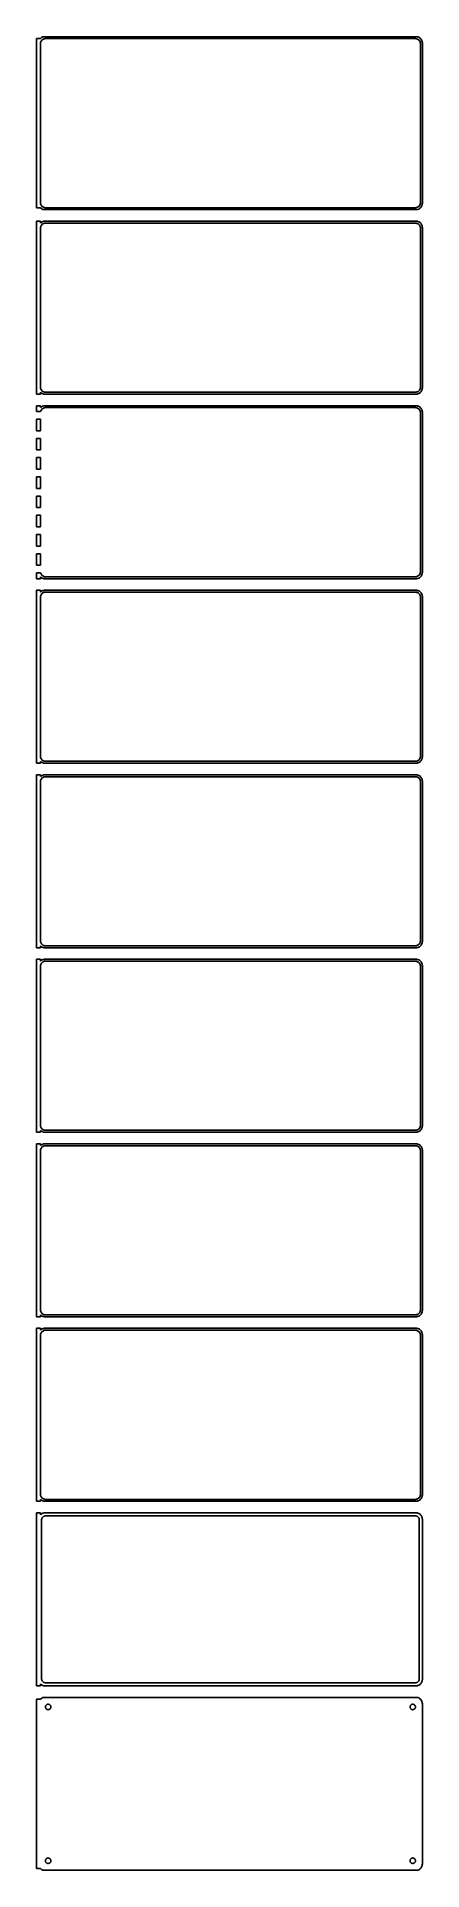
# Model space of a CAD drawing. Header units: metres. Extents: x -152 to 150, y 1373 to 2803.
import ezdxf

# ---------------------------------------------------------------- set-up
doc = ezdxf.new("R2010")
doc.units = ezdxf.units.M

msp = doc.modelspace()

# ---------------------------------------------------------------- linework, layer by layer
for p, q in [((-148.5, 2802.06), (-151.5, 2802.06)), ((-151.5, 2802.06), (-151.5, 2669.94)), ((-148.187, 2802.35), (-148.5, 2802.06)), ((-148.5, 2798), (-148.468, 2798.5)), ((-148.5, 2674), (-148.5, 2798)), ((-148.468, 2798.5), (-148.374, 2798.99)), ((-148.374, 2798.99), (-148.219, 2799.47)), ((-148.219, 2799.47), (-148.005, 2799.93)), ((-147.679, 2802.72), (-148.187, 2802.35)), ((-148.005, 2799.93), (-147.736, 2800.35)), ((-147.736, 2800.35), (-147.416, 2800.74)), ((-147.129, 2803.02), (-147.679, 2802.72)), ((-147.416, 2800.74), (-147.05, 2801.08)), ((-146.545, 2803.26), (-147.129, 2803.02)), ((-147.05, 2801.08), (-146.643, 2801.38)), ((-146.643, 2801.38), (-146.203, 2801.62)), ((-145.937, 2803.41), (-146.545, 2803.26)), ((-146.203, 2801.62), (-145.736, 2801.8)), ((-145.314, 2803.49), (-145.937, 2803.41)), ((-145.736, 2801.8), (-145.25, 2801.93)), ((145.314, 2803.49), (-145.314, 2803.49)), ((-145.25, 2801.93), (-144.751, 2801.99)), ((-144.751, 2801.99), (144.751, 2801.99)), ((144.751, 2801.99), (145.25, 2801.93)), ((145.25, 2801.93), (145.736, 2801.8)), ((145.937, 2803.41), (145.314, 2803.49)), ((145.736, 2801.8), (146.203, 2801.62)), ((146.545, 2803.26), (145.937, 2803.41)), ((146.203, 2801.62), (146.643, 2801.38)), ((147.129, 2803.02), (146.545, 2803.26)), ((146.643, 2801.38), (147.05, 2801.08)), ((147.05, 2801.08), (147.416, 2800.74)), ((147.679, 2802.72), (147.129, 2803.02)), ((147.416, 2800.74), (147.736, 2800.35)), ((148.187, 2802.35), (147.679, 2802.72)), ((147.736, 2800.35), (148.005, 2799.93)), ((148.005, 2799.93), (148.219, 2799.47)), ((148.645, 2801.92), (148.187, 2802.35)), ((148.219, 2799.47), (148.374, 2798.99)), ((148.374, 2798.99), (148.468, 2798.5)), ((148.468, 2798.5), (148.5, 2798)), ((148.5, 2798), (148.5, 2674)), ((149.045, 2801.44), (148.645, 2801.92)), ((149.382, 2800.91), (149.045, 2801.44)), ((149.649, 2800.34), (149.382, 2800.91)), ((149.843, 2799.74), (149.649, 2800.34)), ((149.961, 2799.13), (149.843, 2799.74)), ((150, 2798.5), (149.961, 2799.13)), ((150, 2673.5), (150, 2798.5)), ((-151.5, 2669.94), (-148.5, 2669.94)), ((-148.468, 2673.5), (-148.5, 2674)), ((-148.5, 2669.94), (-148.187, 2669.65)), ((-148.374, 2673.01), (-148.468, 2673.5)), ((-148.219, 2672.53), (-148.374, 2673.01)), ((-148.005, 2672.07), (-148.219, 2672.53)), ((-148.187, 2669.65), (-147.679, 2669.28)), ((-147.736, 2671.65), (-148.005, 2672.07)), ((-147.416, 2671.26), (-147.736, 2671.65)), ((-147.679, 2669.28), (-147.129, 2668.98)), ((-147.05, 2670.92), (-147.416, 2671.26)), ((-147.129, 2668.98), (-146.545, 2668.74)), ((-146.643, 2670.62), (-147.05, 2670.92)), ((-146.203, 2670.38), (-146.643, 2670.62)), ((-146.545, 2668.74), (-145.937, 2668.59)), ((-145.736, 2670.2), (-146.203, 2670.38)), ((-145.937, 2668.59), (-145.314, 2668.51)), ((-145.25, 2670.07), (-145.736, 2670.2)), ((-145.314, 2668.51), (145.314, 2668.51)), ((-144.751, 2670.01), (-145.25, 2670.07)), ((144.751, 2670.01), (-144.751, 2670.01)), ((145.25, 2670.07), (144.751, 2670.01)), ((145.736, 2670.2), (145.25, 2670.07)), ((145.314, 2668.51), (145.937, 2668.59)), ((146.203, 2670.38), (145.736, 2670.2)), ((145.937, 2668.59), (146.545, 2668.74)), ((146.643, 2670.62), (146.203, 2670.38)), ((146.545, 2668.74), (147.129, 2668.98)), ((147.05, 2670.92), (146.643, 2670.62)), ((147.416, 2671.26), (147.05, 2670.92)), ((147.129, 2668.98), (147.679, 2669.28)), ((147.736, 2671.65), (147.416, 2671.26)), ((147.679, 2669.28), (148.187, 2669.65)), ((148.005, 2672.07), (147.736, 2671.65)), ((148.219, 2672.53), (148.005, 2672.07)), ((148.187, 2669.65), (148.645, 2670.08)), ((148.374, 2673.01), (148.219, 2672.53)), ((148.468, 2673.5), (148.374, 2673.01)), ((148.5, 2674), (148.468, 2673.5)), ((148.645, 2670.08), (149.045, 2670.56)), ((149.045, 2670.56), (149.382, 2671.09)), ((149.382, 2671.09), (149.649, 2671.66)), ((149.649, 2671.66), (149.843, 2672.26)), ((149.843, 2672.26), (149.961, 2672.87)), ((149.961, 2672.87), (150, 2673.5)), ((-148.5, 2659.47), (-151.5, 2659.47)), ((-151.5, 2659.47), (-151.5, 2524.53)), ((-148.5, 2658.06), (-148.5, 2659.47)), ((-148.187, 2658.35), (-148.5, 2658.06)), ((-148.5, 2654), (-148.468, 2654.5)), ((-148.5, 2530), (-148.5, 2654)), ((-148.468, 2654.5), (-148.374, 2654.99)), ((-148.374, 2654.99), (-148.219, 2655.47)), ((-148.219, 2655.47), (-148.005, 2655.93)), ((-147.679, 2658.72), (-148.187, 2658.35)), ((-148.005, 2655.93), (-147.736, 2656.35)), ((-147.736, 2656.35), (-147.416, 2656.74)), ((-147.129, 2659.02), (-147.679, 2658.72)), ((-147.416, 2656.74), (-147.05, 2657.08)), ((-146.545, 2659.26), (-147.129, 2659.02)), ((-147.05, 2657.08), (-146.643, 2657.38)), ((-146.643, 2657.38), (-146.203, 2657.62)), ((-145.937, 2659.41), (-146.545, 2659.26)), ((-146.203, 2657.62), (-145.736, 2657.8)), ((-145.314, 2659.49), (-145.937, 2659.41)), ((-145.736, 2657.8), (-145.25, 2657.93)), ((145.314, 2659.49), (-145.314, 2659.49)), ((-145.25, 2657.93), (-144.751, 2657.99)), ((-144.751, 2657.99), (144.751, 2657.99)), ((144.751, 2657.99), (145.25, 2657.93)), ((145.25, 2657.93), (145.736, 2657.8)), ((145.937, 2659.41), (145.314, 2659.49)), ((145.736, 2657.8), (146.203, 2657.62)), ((146.545, 2659.26), (145.937, 2659.41)), ((146.203, 2657.62), (146.643, 2657.38)), ((147.129, 2659.02), (146.545, 2659.26)), ((146.643, 2657.38), (147.05, 2657.08)), ((147.05, 2657.08), (147.416, 2656.74)), ((147.679, 2658.72), (147.129, 2659.02)), ((147.416, 2656.74), (147.736, 2656.35)), ((148.187, 2658.35), (147.679, 2658.72)), ((147.736, 2656.35), (148.005, 2655.93)), ((148.005, 2655.93), (148.219, 2655.47)), ((148.645, 2657.92), (148.187, 2658.35)), ((148.219, 2655.47), (148.374, 2654.99)), ((148.374, 2654.99), (148.468, 2654.5)), ((148.468, 2654.5), (148.5, 2654)), ((148.5, 2654), (148.5, 2530)), ((149.045, 2657.44), (148.645, 2657.92)), ((149.382, 2656.91), (149.045, 2657.44)), ((149.649, 2656.34), (149.382, 2656.91)), ((149.843, 2655.74), (149.649, 2656.34)), ((149.961, 2655.13), (149.843, 2655.74)), ((150, 2654.5), (149.961, 2655.13)), ((150, 2529.5), (150, 2654.5)), ((-151.5, 2524.53), (-148.5, 2524.53)), ((-148.468, 2529.5), (-148.5, 2530)), ((-148.5, 2524.53), (-148.5, 2525.94)), ((-148.5, 2525.94), (-148.187, 2525.65)), ((-148.374, 2529.01), (-148.468, 2529.5)), ((-148.219, 2528.53), (-148.374, 2529.01)), ((-148.005, 2528.07), (-148.219, 2528.53)), ((-148.187, 2525.65), (-147.679, 2525.28)), ((-147.736, 2527.65), (-148.005, 2528.07)), ((-147.416, 2527.26), (-147.736, 2527.65)), ((-147.679, 2525.28), (-147.129, 2524.98)), ((-147.05, 2526.92), (-147.416, 2527.26)), ((-147.129, 2524.98), (-146.545, 2524.74)), ((-146.643, 2526.62), (-147.05, 2526.92)), ((-146.203, 2526.38), (-146.643, 2526.62)), ((-146.545, 2524.74), (-145.937, 2524.59)), ((-145.736, 2526.2), (-146.203, 2526.38)), ((-145.937, 2524.59), (-145.314, 2524.51)), ((-145.25, 2526.07), (-145.736, 2526.2)), ((-145.314, 2524.51), (145.314, 2524.51)), ((-144.751, 2526.01), (-145.25, 2526.07)), ((144.751, 2526.01), (-144.751, 2526.01)), ((145.25, 2526.07), (144.751, 2526.01)), ((145.736, 2526.2), (145.25, 2526.07)), ((145.314, 2524.51), (145.937, 2524.59)), ((146.203, 2526.38), (145.736, 2526.2)), ((145.937, 2524.59), (146.545, 2524.74)), ((146.643, 2526.62), (146.203, 2526.38)), ((146.545, 2524.74), (147.129, 2524.98)), ((147.05, 2526.92), (146.643, 2526.62)), ((147.416, 2527.26), (147.05, 2526.92)), ((147.129, 2524.98), (147.679, 2525.28)), ((147.736, 2527.65), (147.416, 2527.26)), ((147.679, 2525.28), (148.187, 2525.65)), ((148.005, 2528.07), (147.736, 2527.65)), ((148.219, 2528.53), (148.005, 2528.07)), ((148.187, 2525.65), (148.645, 2526.08)), ((148.374, 2529.01), (148.219, 2528.53)), ((148.468, 2529.5), (148.374, 2529.01)), ((148.5, 2530), (148.468, 2529.5)), ((148.645, 2526.08), (149.045, 2526.56)), ((149.045, 2526.56), (149.382, 2527.09)), ((149.382, 2527.09), (149.649, 2527.66)), ((149.649, 2527.66), (149.843, 2528.26)), ((149.843, 2528.26), (149.961, 2528.87)), ((149.961, 2528.87), (150, 2529.5)), ((-148.5, 2515.49), (-151.5, 2515.49)), ((-151.5, 2515.49), (-151.5, 2510.99)), ((-151.5, 2510.99), (-148.374, 2510.99)), ((-148.5, 2505.01), (-151.5, 2505.01)), ((-151.5, 2505.01), (-151.5, 2495.99)), ((-148.5, 2514.06), (-148.5, 2515.49)), ((-148.187, 2514.35), (-148.5, 2514.06)), ((-148.5, 2495.99), (-148.5, 2505.01)), ((-148.374, 2510.99), (-148.219, 2511.47)), ((-148.374, 2510.99), (-148.374, 2510.99)), ((-148.219, 2511.47), (-148.005, 2511.93)), ((-147.679, 2514.72), (-148.187, 2514.35)), ((-148.005, 2511.93), (-147.736, 2512.35)), ((-147.736, 2512.35), (-147.416, 2512.74)), ((-147.129, 2515.02), (-147.679, 2514.72)), ((-147.416, 2512.74), (-147.05, 2513.08)), ((-146.545, 2515.26), (-147.129, 2515.02)), ((-147.05, 2513.08), (-146.643, 2513.38)), ((-146.643, 2513.38), (-146.203, 2513.62)), ((-145.937, 2515.41), (-146.545, 2515.26)), ((-146.203, 2513.62), (-145.736, 2513.8)), ((-145.314, 2515.49), (-145.937, 2515.41)), ((-145.736, 2513.8), (-145.25, 2513.93)), ((145.314, 2515.49), (-145.314, 2515.49)), ((-145.25, 2513.93), (-144.751, 2513.99)), ((-144.751, 2513.99), (144.751, 2513.99)), ((144.751, 2513.99), (145.25, 2513.93)), ((145.25, 2513.93), (145.736, 2513.8)), ((145.937, 2515.41), (145.314, 2515.49)), ((145.736, 2513.8), (146.203, 2513.62)), ((146.545, 2515.26), (145.937, 2515.41)), ((146.203, 2513.62), (146.643, 2513.38)), ((147.129, 2515.02), (146.545, 2515.26)), ((146.643, 2513.38), (147.05, 2513.08)), ((147.05, 2513.08), (147.416, 2512.74)), ((147.679, 2514.72), (147.129, 2515.02)), ((147.416, 2512.74), (147.736, 2512.35)), ((148.187, 2514.35), (147.679, 2514.72)), ((147.736, 2512.35), (148.005, 2511.93)), ((148.005, 2511.93), (148.219, 2511.47)), ((148.645, 2513.92), (148.187, 2514.35)), ((148.219, 2511.47), (148.374, 2510.99)), ((148.374, 2510.99), (148.468, 2510.5)), ((148.468, 2510.5), (148.5, 2510)), ((148.5, 2510), (148.5, 2386)), ((149.045, 2513.44), (148.645, 2513.92)), ((149.382, 2512.91), (149.045, 2513.44)), ((149.649, 2512.34), (149.382, 2512.91)), ((149.843, 2511.74), (149.649, 2512.34)), ((149.961, 2511.13), (149.843, 2511.74)), ((150, 2510.5), (149.961, 2511.13)), ((150, 2385.5), (150, 2510.5)), ((-151.5, 2495.99), (-148.5, 2495.99)), ((-148.5, 2490.01), (-151.5, 2490.01)), ((-151.5, 2490.01), (-151.5, 2480.99)), ((-148.5, 2480.99), (-148.5, 2490.01)), ((-151.5, 2480.99), (-148.5, 2480.99)), ((-148.5, 2475.01), (-151.5, 2475.01)), ((-151.5, 2475.01), (-151.5, 2465.99)), ((-151.5, 2465.99), (-148.5, 2465.99)), ((-148.5, 2465.99), (-148.5, 2475.01)), ((-148.5, 2460.01), (-151.5, 2460.01)), ((-151.5, 2460.01), (-151.5, 2450.99)), ((-151.5, 2450.99), (-148.5, 2450.99)), ((-148.5, 2450.99), (-148.5, 2460.01)), ((-148.5, 2445.01), (-151.5, 2445.01)), ((-151.5, 2445.01), (-151.5, 2435.99)), ((-151.5, 2435.99), (-148.5, 2435.99)), ((-148.5, 2435.99), (-148.5, 2445.01)), ((-148.5, 2430.01), (-151.5, 2430.01)), ((-151.5, 2430.01), (-151.5, 2420.99)), ((-151.5, 2420.99), (-148.5, 2420.99)), ((-148.5, 2420.99), (-148.5, 2430.01)), ((-148.5, 2415.01), (-151.5, 2415.01)), ((-151.5, 2415.01), (-151.5, 2405.99)), ((-151.5, 2405.99), (-148.5, 2405.99)), ((-148.5, 2405.99), (-148.5, 2415.01)), ((-148.5, 2400.01), (-151.5, 2400.01)), ((-151.5, 2400.01), (-151.5, 2390.99)), ((-151.5, 2390.99), (-148.5, 2390.99)), ((-148.5, 2390.99), (-148.5, 2400.01)), ((-148.374, 2385.01), (-151.5, 2385.01)), ((-151.5, 2385.01), (-151.5, 2380.51)), ((-151.5, 2380.51), (-148.5, 2380.51)), ((-148.5, 2381.94), (-148.187, 2381.65)), ((-148.5, 2380.51), (-148.5, 2381.94)), ((-148.219, 2384.53), (-148.374, 2385.01)), ((-148.374, 2385.01), (-148.374, 2385.01)), ((-148.005, 2384.07), (-148.219, 2384.53)), ((-148.187, 2381.65), (-147.679, 2381.28)), ((-147.736, 2383.65), (-148.005, 2384.07)), ((-147.416, 2383.26), (-147.736, 2383.65)), ((-147.679, 2381.28), (-147.129, 2380.98)), ((-147.05, 2382.92), (-147.416, 2383.26)), ((-147.129, 2380.98), (-146.545, 2380.74)), ((-146.643, 2382.62), (-147.05, 2382.92)), ((-146.203, 2382.38), (-146.643, 2382.62)), ((-146.545, 2380.74), (-145.937, 2380.59)), ((-145.736, 2382.2), (-146.203, 2382.38)), ((-145.937, 2380.59), (-145.314, 2380.51)), ((-145.25, 2382.07), (-145.736, 2382.2)), ((-145.314, 2380.51), (145.314, 2380.51)), ((-144.751, 2382.01), (-145.25, 2382.07)), ((144.751, 2382.01), (-144.751, 2382.01)), ((145.25, 2382.07), (144.751, 2382.01)), ((145.736, 2382.2), (145.25, 2382.07)), ((145.314, 2380.51), (145.937, 2380.59)), ((146.203, 2382.38), (145.736, 2382.2)), ((145.937, 2380.59), (146.545, 2380.74)), ((146.643, 2382.62), (146.203, 2382.38)), ((146.545, 2380.74), (147.129, 2380.98)), ((147.05, 2382.92), (146.643, 2382.62)), ((147.416, 2383.26), (147.05, 2382.92)), ((147.129, 2380.98), (147.679, 2381.28)), ((147.736, 2383.65), (147.416, 2383.26)), ((147.679, 2381.28), (148.187, 2381.65)), ((148.005, 2384.07), (147.736, 2383.65)), ((148.219, 2384.53), (148.005, 2384.07)), ((148.187, 2381.65), (148.645, 2382.08)), ((148.374, 2385.01), (148.219, 2384.53)), ((148.468, 2385.5), (148.374, 2385.01)), ((148.5, 2386), (148.468, 2385.5)), ((148.645, 2382.08), (149.045, 2382.56)), ((149.045, 2382.56), (149.382, 2383.09)), ((149.382, 2383.09), (149.649, 2383.66)), ((149.649, 2383.66), (149.843, 2384.26)), ((149.843, 2384.26), (149.961, 2384.87)), ((149.961, 2384.87), (150, 2385.5)), ((-148.5, 2371.49), (-151.5, 2371.49)), ((-151.5, 2371.49), (-151.5, 2236.51)), ((-148.5, 2370.06), (-148.5, 2371.49)), ((-148.187, 2370.35), (-148.5, 2370.06)), ((-148.5, 2366), (-148.468, 2366.5)), ((-148.5, 2242), (-148.5, 2366)), ((-148.468, 2366.5), (-148.374, 2366.99)), ((-148.374, 2366.99), (-148.219, 2367.47)), ((-148.219, 2367.47), (-148.005, 2367.93)), ((-147.679, 2370.72), (-148.187, 2370.35)), ((-148.005, 2367.93), (-147.736, 2368.35)), ((-147.736, 2368.35), (-147.416, 2368.74)), ((-147.129, 2371.02), (-147.679, 2370.72)), ((-147.416, 2368.74), (-147.05, 2369.08)), ((-146.545, 2371.26), (-147.129, 2371.02)), ((-147.05, 2369.08), (-146.643, 2369.38)), ((-146.643, 2369.38), (-146.203, 2369.62)), ((-145.937, 2371.41), (-146.545, 2371.26)), ((-146.203, 2369.62), (-145.736, 2369.8)), ((-145.314, 2371.49), (-145.937, 2371.41)), ((-145.736, 2369.8), (-145.25, 2369.93)), ((145.314, 2371.49), (-145.314, 2371.49)), ((-145.25, 2369.93), (-144.751, 2369.99)), ((-144.751, 2369.99), (144.751, 2369.99)), ((144.751, 2369.99), (145.25, 2369.93)), ((145.25, 2369.93), (145.736, 2369.8)), ((145.937, 2371.41), (145.314, 2371.49)), ((145.736, 2369.8), (146.203, 2369.62)), ((146.545, 2371.26), (145.937, 2371.41)), ((146.203, 2369.62), (146.643, 2369.38)), ((147.129, 2371.02), (146.545, 2371.26)), ((146.643, 2369.38), (147.05, 2369.08)), ((147.05, 2369.08), (147.416, 2368.74)), ((147.679, 2370.72), (147.129, 2371.02)), ((147.416, 2368.74), (147.736, 2368.35)), ((148.187, 2370.35), (147.679, 2370.72)), ((147.736, 2368.35), (148.005, 2367.93)), ((148.005, 2367.93), (148.219, 2367.47)), ((148.645, 2369.92), (148.187, 2370.35)), ((148.219, 2367.47), (148.374, 2366.99)), ((148.374, 2366.99), (148.468, 2366.5)), ((148.468, 2366.5), (148.5, 2366)), ((148.5, 2366), (148.5, 2242)), ((149.045, 2369.44), (148.645, 2369.92)), ((149.382, 2368.91), (149.045, 2369.44)), ((149.649, 2368.34), (149.382, 2368.91)), ((149.843, 2367.74), (149.649, 2368.34)), ((149.961, 2367.13), (149.843, 2367.74)), ((150, 2366.5), (149.961, 2367.13)), ((150, 2241.5), (150, 2366.5)), ((-151.5, 2236.51), (-148.5, 2236.51)), ((-148.468, 2241.5), (-148.5, 2242)), ((-148.5, 2237.94), (-148.187, 2237.65)), ((-148.5, 2236.51), (-148.5, 2237.94)), ((-148.374, 2241.01), (-148.468, 2241.5)), ((-148.219, 2240.53), (-148.374, 2241.01)), ((-148.005, 2240.07), (-148.219, 2240.53)), ((-148.187, 2237.65), (-147.679, 2237.28)), ((-147.736, 2239.65), (-148.005, 2240.07)), ((-147.416, 2239.26), (-147.736, 2239.65)), ((-147.679, 2237.28), (-147.129, 2236.98)), ((-147.05, 2238.92), (-147.416, 2239.26)), ((-147.129, 2236.98), (-146.545, 2236.74)), ((-146.643, 2238.62), (-147.05, 2238.92)), ((-146.203, 2238.38), (-146.643, 2238.62)), ((-146.545, 2236.74), (-145.937, 2236.59)), ((-145.736, 2238.2), (-146.203, 2238.38)), ((-145.937, 2236.59), (-145.314, 2236.51)), ((-145.25, 2238.07), (-145.736, 2238.2)), ((-145.314, 2236.51), (145.314, 2236.51)), ((-144.751, 2238.01), (-145.25, 2238.07)), ((144.751, 2238.01), (-144.751, 2238.01)), ((145.25, 2238.07), (144.751, 2238.01)), ((145.736, 2238.2), (145.25, 2238.07)), ((145.314, 2236.51), (145.937, 2236.59)), ((146.203, 2238.38), (145.736, 2238.2)), ((145.937, 2236.59), (146.545, 2236.74)), ((146.643, 2238.62), (146.203, 2238.38)), ((146.545, 2236.74), (147.129, 2236.98)), ((147.05, 2238.92), (146.643, 2238.62)), ((147.416, 2239.26), (147.05, 2238.92)), ((147.129, 2236.98), (147.679, 2237.28)), ((147.736, 2239.65), (147.416, 2239.26)), ((147.679, 2237.28), (148.187, 2237.65)), ((148.005, 2240.07), (147.736, 2239.65)), ((148.219, 2240.53), (148.005, 2240.07)), ((148.187, 2237.65), (148.645, 2238.08)), ((148.374, 2241.01), (148.219, 2240.53)), ((148.468, 2241.5), (148.374, 2241.01)), ((148.5, 2242), (148.468, 2241.5)), ((148.645, 2238.08), (149.045, 2238.56)), ((149.045, 2238.56), (149.382, 2239.09)), ((149.382, 2239.09), (149.649, 2239.66)), ((149.649, 2239.66), (149.843, 2240.26)), ((149.843, 2240.26), (149.961, 2240.87)), ((149.961, 2240.87), (150, 2241.5)), ((-148.5, 2227.49), (-151.5, 2227.49)), ((-151.5, 2227.49), (-151.5, 2092.51)), ((-148.5, 2226.06), (-148.5, 2227.49)), ((-148.187, 2226.35), (-148.5, 2226.06)), ((-148.5, 2222), (-148.468, 2222.5)), ((-148.5, 2098), (-148.5, 2222)), ((-148.468, 2222.5), (-148.374, 2222.99)), ((-148.374, 2222.99), (-148.219, 2223.47)), ((-148.219, 2223.47), (-148.005, 2223.93)), ((-147.679, 2226.72), (-148.187, 2226.35)), ((-148.005, 2223.93), (-147.736, 2224.35)), ((-147.736, 2224.35), (-147.416, 2224.74)), ((-147.129, 2227.02), (-147.679, 2226.72)), ((-147.416, 2224.74), (-147.05, 2225.08)), ((-146.545, 2227.26), (-147.129, 2227.02)), ((-147.05, 2225.08), (-146.643, 2225.38)), ((-146.643, 2225.38), (-146.203, 2225.62)), ((-145.937, 2227.41), (-146.545, 2227.26)), ((-146.203, 2225.62), (-145.736, 2225.8)), ((-145.314, 2227.49), (-145.937, 2227.41)), ((-145.736, 2225.8), (-145.25, 2225.93)), ((145.314, 2227.49), (-145.314, 2227.49)), ((-145.25, 2225.93), (-144.751, 2225.99)), ((-144.751, 2225.99), (144.751, 2225.99)), ((144.751, 2225.99), (145.25, 2225.93)), ((145.25, 2225.93), (145.736, 2225.8)), ((145.937, 2227.41), (145.314, 2227.49)), ((145.736, 2225.8), (146.203, 2225.62)), ((146.545, 2227.26), (145.937, 2227.41)), ((146.203, 2225.62), (146.643, 2225.38)), ((147.129, 2227.02), (146.545, 2227.26)), ((146.643, 2225.38), (147.05, 2225.08)), ((147.05, 2225.08), (147.416, 2224.74)), ((147.679, 2226.72), (147.129, 2227.02)), ((147.416, 2224.74), (147.736, 2224.35)), ((148.187, 2226.35), (147.679, 2226.72)), ((147.736, 2224.35), (148.005, 2223.93)), ((148.005, 2223.93), (148.219, 2223.47)), ((148.645, 2225.92), (148.187, 2226.35)), ((148.219, 2223.47), (148.374, 2222.99)), ((148.374, 2222.99), (148.468, 2222.5)), ((148.468, 2222.5), (148.5, 2222)), ((148.5, 2222), (148.5, 2098)), ((149.045, 2225.44), (148.645, 2225.92)), ((149.382, 2224.91), (149.045, 2225.44)), ((149.649, 2224.34), (149.382, 2224.91)), ((149.843, 2223.74), (149.649, 2224.34)), ((149.961, 2223.13), (149.843, 2223.74)), ((150, 2222.5), (149.961, 2223.13)), ((150, 2097.5), (150, 2222.5)), ((-151.5, 2092.51), (-148.5, 2092.51)), ((-148.468, 2097.5), (-148.5, 2098)), ((-148.5, 2093.94), (-148.187, 2093.65)), ((-148.5, 2092.51), (-148.5, 2093.94)), ((-148.374, 2097.01), (-148.468, 2097.5)), ((-148.219, 2096.53), (-148.374, 2097.01)), ((-148.005, 2096.07), (-148.219, 2096.53)), ((-148.187, 2093.65), (-147.679, 2093.28)), ((-147.736, 2095.65), (-148.005, 2096.07)), ((-147.416, 2095.26), (-147.736, 2095.65)), ((-147.679, 2093.28), (-147.129, 2092.98)), ((-147.05, 2094.92), (-147.416, 2095.26)), ((-147.129, 2092.98), (-146.545, 2092.74)), ((-146.643, 2094.62), (-147.05, 2094.92)), ((-146.203, 2094.38), (-146.643, 2094.62)), ((-146.545, 2092.74), (-145.937, 2092.59)), ((-145.736, 2094.2), (-146.203, 2094.38)), ((-145.937, 2092.59), (-145.314, 2092.51)), ((-145.25, 2094.07), (-145.736, 2094.2)), ((-145.314, 2092.51), (145.314, 2092.51)), ((-144.751, 2094.01), (-145.25, 2094.07)), ((144.751, 2094.01), (-144.751, 2094.01)), ((145.25, 2094.07), (144.751, 2094.01)), ((145.736, 2094.2), (145.25, 2094.07)), ((145.314, 2092.51), (145.937, 2092.59)), ((146.203, 2094.38), (145.736, 2094.2)), ((145.937, 2092.59), (146.545, 2092.74)), ((146.643, 2094.62), (146.203, 2094.38)), ((146.545, 2092.74), (147.129, 2092.98)), ((147.05, 2094.92), (146.643, 2094.62)), ((147.416, 2095.26), (147.05, 2094.92)), ((147.129, 2092.98), (147.679, 2093.28)), ((147.736, 2095.65), (147.416, 2095.26)), ((147.679, 2093.28), (148.187, 2093.65)), ((148.005, 2096.07), (147.736, 2095.65)), ((148.219, 2096.53), (148.005, 2096.07)), ((148.187, 2093.65), (148.645, 2094.08)), ((148.374, 2097.01), (148.219, 2096.53)), ((148.468, 2097.5), (148.374, 2097.01)), ((148.5, 2098), (148.468, 2097.5)), ((148.645, 2094.08), (149.045, 2094.56)), ((149.045, 2094.56), (149.382, 2095.09)), ((149.382, 2095.09), (149.649, 2095.66)), ((149.649, 2095.66), (149.843, 2096.26)), ((149.843, 2096.26), (149.961, 2096.87)), ((149.961, 2096.87), (150, 2097.5)), ((-148.5, 2083.49), (-151.5, 2083.49)), ((-151.5, 2083.49), (-151.5, 1948.51)), ((-148.5, 2082.06), (-148.5, 2083.49)), ((-148.187, 2082.35), (-148.5, 2082.06)), ((-148.5, 2078), (-148.468, 2078.5)), ((-148.5, 1954), (-148.5, 2078)), ((-148.468, 2078.5), (-148.374, 2078.99)), ((-148.374, 2078.99), (-148.219, 2079.47)), ((-148.219, 2079.47), (-148.005, 2079.93)), ((-147.679, 2082.72), (-148.187, 2082.35)), ((-148.005, 2079.93), (-147.736, 2080.35)), ((-147.736, 2080.35), (-147.416, 2080.74)), ((-147.129, 2083.02), (-147.679, 2082.72)), ((-147.416, 2080.74), (-147.05, 2081.08)), ((-146.545, 2083.26), (-147.129, 2083.02)), ((-147.05, 2081.08), (-146.643, 2081.38)), ((-146.643, 2081.38), (-146.203, 2081.62)), ((-145.937, 2083.41), (-146.545, 2083.26)), ((-146.203, 2081.62), (-145.736, 2081.8)), ((-145.314, 2083.49), (-145.937, 2083.41)), ((-145.736, 2081.8), (-145.25, 2081.93)), ((145.314, 2083.49), (-145.314, 2083.49)), ((-145.25, 2081.93), (-144.751, 2081.99)), ((-144.751, 2081.99), (144.751, 2081.99)), ((144.751, 2081.99), (145.25, 2081.93)), ((145.25, 2081.93), (145.736, 2081.8)), ((145.937, 2083.41), (145.314, 2083.49)), ((145.736, 2081.8), (146.203, 2081.62)), ((146.545, 2083.26), (145.937, 2083.41)), ((146.203, 2081.62), (146.643, 2081.38)), ((147.129, 2083.02), (146.545, 2083.26)), ((146.643, 2081.38), (147.05, 2081.08)), ((147.05, 2081.08), (147.416, 2080.74)), ((147.679, 2082.72), (147.129, 2083.02)), ((147.416, 2080.74), (147.736, 2080.35)), ((148.187, 2082.35), (147.679, 2082.72)), ((147.736, 2080.35), (148.005, 2079.93)), ((148.005, 2079.93), (148.219, 2079.47)), ((148.645, 2081.92), (148.187, 2082.35)), ((148.219, 2079.47), (148.374, 2078.99)), ((148.374, 2078.99), (148.468, 2078.5)), ((148.468, 2078.5), (148.5, 2078)), ((148.5, 2078), (148.5, 1954)), ((149.045, 2081.44), (148.645, 2081.92)), ((149.382, 2080.91), (149.045, 2081.44)), ((149.649, 2080.34), (149.382, 2080.91)), ((149.843, 2079.74), (149.649, 2080.34)), ((149.961, 2079.13), (149.843, 2079.74)), ((150, 2078.5), (149.961, 2079.13)), ((150, 1953.5), (150, 2078.5)), ((-151.5, 1948.51), (-148.5, 1948.51)), ((-148.468, 1953.5), (-148.5, 1954)), ((-148.5, 1949.94), (-148.187, 1949.65)), ((-148.5, 1948.51), (-148.5, 1949.94)), ((-148.374, 1953.01), (-148.468, 1953.5)), ((-148.219, 1952.53), (-148.374, 1953.01)), ((-148.005, 1952.07), (-148.219, 1952.53)), ((-148.187, 1949.65), (-147.679, 1949.28)), ((-147.736, 1951.65), (-148.005, 1952.07)), ((-147.416, 1951.26), (-147.736, 1951.65)), ((-147.679, 1949.28), (-147.129, 1948.98)), ((-147.05, 1950.92), (-147.416, 1951.26)), ((-147.129, 1948.98), (-146.545, 1948.74)), ((-146.643, 1950.62), (-147.05, 1950.92)), ((-146.203, 1950.38), (-146.643, 1950.62)), ((-146.545, 1948.74), (-145.937, 1948.59)), ((-145.736, 1950.2), (-146.203, 1950.38)), ((-145.937, 1948.59), (-145.314, 1948.51)), ((-145.25, 1950.07), (-145.736, 1950.2)), ((-145.314, 1948.51), (145.314, 1948.51)), ((-144.751, 1950.01), (-145.25, 1950.07)), ((144.751, 1950.01), (-144.751, 1950.01)), ((145.25, 1950.07), (144.751, 1950.01)), ((145.736, 1950.2), (145.25, 1950.07)), ((145.314, 1948.51), (145.937, 1948.59)), ((146.203, 1950.38), (145.736, 1950.2)), ((145.937, 1948.59), (146.545, 1948.74)), ((146.643, 1950.62), (146.203, 1950.38)), ((146.545, 1948.74), (147.129, 1948.98)), ((147.05, 1950.92), (146.643, 1950.62)), ((147.416, 1951.26), (147.05, 1950.92)), ((147.129, 1948.98), (147.679, 1949.28)), ((147.736, 1951.65), (147.416, 1951.26)), ((147.679, 1949.28), (148.187, 1949.65)), ((148.005, 1952.07), (147.736, 1951.65)), ((148.219, 1952.53), (148.005, 1952.07)), ((148.187, 1949.65), (148.645, 1950.08)), ((148.374, 1953.01), (148.219, 1952.53)), ((148.468, 1953.5), (148.374, 1953.01)), ((148.5, 1954), (148.468, 1953.5)), ((148.645, 1950.08), (149.045, 1950.56)), ((149.045, 1950.56), (149.382, 1951.09)), ((149.382, 1951.09), (149.649, 1951.66)), ((149.649, 1951.66), (149.843, 1952.26)), ((149.843, 1952.26), (149.961, 1952.87)), ((149.961, 1952.87), (150, 1953.5)), ((-148.5, 1939.49), (-151.5, 1939.49)), ((-151.5, 1939.49), (-151.5, 1804.51)), ((-148.5, 1938.06), (-148.5, 1939.49)), ((-148.187, 1938.35), (-148.5, 1938.06)), ((-148.5, 1934), (-148.468, 1934.5)), ((-148.5, 1810), (-148.5, 1934)), ((-148.468, 1934.5), (-148.374, 1934.99)), ((-148.374, 1934.99), (-148.219, 1935.47)), ((-148.219, 1935.47), (-148.005, 1935.93)), ((-147.679, 1938.72), (-148.187, 1938.35)), ((-148.005, 1935.93), (-147.736, 1936.35)), ((-147.736, 1936.35), (-147.416, 1936.74)), ((-147.129, 1939.02), (-147.679, 1938.72)), ((-147.416, 1936.74), (-147.05, 1937.08)), ((-146.545, 1939.26), (-147.129, 1939.02)), ((-147.05, 1937.08), (-146.643, 1937.38)), ((-146.643, 1937.38), (-146.203, 1937.62)), ((-145.937, 1939.41), (-146.545, 1939.26)), ((-146.203, 1937.62), (-145.736, 1937.8)), ((-145.314, 1939.49), (-145.937, 1939.41)), ((-145.736, 1937.8), (-145.25, 1937.93)), ((145.314, 1939.49), (-145.314, 1939.49)), ((-145.25, 1937.93), (-144.751, 1937.99)), ((-144.751, 1937.99), (144.751, 1937.99)), ((144.751, 1937.99), (145.25, 1937.93)), ((145.25, 1937.93), (145.736, 1937.8)), ((145.937, 1939.41), (145.314, 1939.49)), ((145.736, 1937.8), (146.203, 1937.62)), ((146.545, 1939.26), (145.937, 1939.41)), ((146.203, 1937.62), (146.643, 1937.38)), ((147.129, 1939.02), (146.545, 1939.26)), ((146.643, 1937.38), (147.05, 1937.08)), ((147.05, 1937.08), (147.416, 1936.74)), ((147.679, 1938.72), (147.129, 1939.02)), ((147.416, 1936.74), (147.736, 1936.35)), ((148.187, 1938.35), (147.679, 1938.72)), ((147.736, 1936.35), (148.005, 1935.93)), ((148.005, 1935.93), (148.219, 1935.47)), ((148.645, 1937.92), (148.187, 1938.35)), ((148.219, 1935.47), (148.374, 1934.99)), ((148.374, 1934.99), (148.468, 1934.5)), ((148.468, 1934.5), (148.5, 1934)), ((148.5, 1934), (148.5, 1810)), ((149.045, 1937.44), (148.645, 1937.92)), ((149.382, 1936.91), (149.045, 1937.44)), ((149.649, 1936.34), (149.382, 1936.91)), ((149.843, 1935.74), (149.649, 1936.34)), ((149.961, 1935.13), (149.843, 1935.74)), ((150, 1934.5), (149.961, 1935.13)), ((150, 1809.5), (150, 1934.5)), ((-151.5, 1804.51), (-148.5, 1804.51)), ((-148.468, 1809.5), (-148.5, 1810)), ((-148.5, 1805.94), (-148.187, 1805.65)), ((-148.5, 1804.51), (-148.5, 1805.94)), ((-148.374, 1809.01), (-148.468, 1809.5)), ((-148.219, 1808.53), (-148.374, 1809.01)), ((-148.005, 1808.07), (-148.219, 1808.53)), ((-148.187, 1805.65), (-147.679, 1805.28)), ((-147.736, 1807.65), (-148.005, 1808.07)), ((-147.416, 1807.26), (-147.736, 1807.65)), ((-147.679, 1805.28), (-147.129, 1804.98)), ((-147.05, 1806.92), (-147.416, 1807.26)), ((-147.129, 1804.98), (-146.545, 1804.74)), ((-146.643, 1806.62), (-147.05, 1806.92)), ((-146.203, 1806.38), (-146.643, 1806.62)), ((-146.545, 1804.74), (-145.937, 1804.59)), ((-145.736, 1806.2), (-146.203, 1806.38)), ((-145.937, 1804.59), (-145.314, 1804.51)), ((-145.25, 1806.07), (-145.736, 1806.2)), ((-145.314, 1804.51), (145.314, 1804.51)), ((-144.751, 1806.01), (-145.25, 1806.07)), ((144.751, 1806.01), (-144.751, 1806.01)), ((145.25, 1806.07), (144.751, 1806.01)), ((145.736, 1806.2), (145.25, 1806.07)), ((145.314, 1804.51), (145.937, 1804.59)), ((146.203, 1806.38), (145.736, 1806.2)), ((145.937, 1804.59), (146.545, 1804.74)), ((146.643, 1806.62), (146.203, 1806.38)), ((146.545, 1804.74), (147.129, 1804.98)), ((147.05, 1806.92), (146.643, 1806.62)), ((147.416, 1807.26), (147.05, 1806.92)), ((147.129, 1804.98), (147.679, 1805.28)), ((147.736, 1807.65), (147.416, 1807.26)), ((147.679, 1805.28), (148.187, 1805.65)), ((148.005, 1808.07), (147.736, 1807.65)), ((148.219, 1808.53), (148.005, 1808.07)), ((148.187, 1805.65), (148.645, 1806.08)), ((148.374, 1809.01), (148.219, 1808.53)), ((148.468, 1809.5), (148.374, 1809.01)), ((148.5, 1810), (148.468, 1809.5)), ((148.645, 1806.08), (149.045, 1806.56)), ((149.045, 1806.56), (149.382, 1807.09)), ((149.382, 1807.09), (149.649, 1807.66)), ((149.649, 1807.66), (149.843, 1808.26)), ((149.843, 1808.26), (149.961, 1808.87)), ((149.961, 1808.87), (150, 1809.5)), ((-148.5, 1795.49), (-151.5, 1795.49)), ((-151.5, 1795.49), (-151.5, 1660.51)), ((-148.5, 1794.06), (-148.5, 1795.49)), ((-148.187, 1794.35), (-148.5, 1794.06)), ((-148.5, 1790), (-148.468, 1790.5)), ((-148.5, 1666), (-148.5, 1790)), ((-148.468, 1790.5), (-148.374, 1790.99)), ((-148.374, 1790.99), (-148.219, 1791.47)), ((-148.219, 1791.47), (-148.005, 1791.93)), ((-147.679, 1794.72), (-148.187, 1794.35)), ((-148.005, 1791.93), (-147.736, 1792.35)), ((-147.736, 1792.35), (-147.416, 1792.74)), ((-147.129, 1795.02), (-147.679, 1794.72)), ((-147.416, 1792.74), (-147.05, 1793.08)), ((-146.545, 1795.26), (-147.129, 1795.02)), ((-147.05, 1793.08), (-146.643, 1793.38)), ((-146.643, 1793.38), (-146.203, 1793.62)), ((-145.937, 1795.41), (-146.545, 1795.26)), ((-146.203, 1793.62), (-145.736, 1793.8)), ((-145.314, 1795.49), (-145.937, 1795.41)), ((-145.736, 1793.8), (-145.25, 1793.93)), ((145.314, 1795.49), (-145.314, 1795.49)), ((-145.25, 1793.93), (-144.751, 1793.99)), ((-144.751, 1793.99), (144.751, 1793.99)), ((144.751, 1793.99), (145.25, 1793.93)), ((145.25, 1793.93), (145.736, 1793.8)), ((145.937, 1795.41), (145.314, 1795.49)), ((145.736, 1793.8), (146.203, 1793.62)), ((146.545, 1795.26), (145.937, 1795.41)), ((146.203, 1793.62), (146.643, 1793.38)), ((147.129, 1795.02), (146.545, 1795.26)), ((146.643, 1793.38), (147.05, 1793.08)), ((147.05, 1793.08), (147.416, 1792.74)), ((147.679, 1794.72), (147.129, 1795.02)), ((147.416, 1792.74), (147.736, 1792.35)), ((148.187, 1794.35), (147.679, 1794.72)), ((147.736, 1792.35), (148.005, 1791.93)), ((148.005, 1791.93), (148.219, 1791.47)), ((148.645, 1793.92), (148.187, 1794.35)), ((148.219, 1791.47), (148.374, 1790.99)), ((148.374, 1790.99), (148.468, 1790.5)), ((148.468, 1790.5), (148.5, 1790)), ((148.5, 1790), (148.5, 1666)), ((149.045, 1793.44), (148.645, 1793.92)), ((149.382, 1792.91), (149.045, 1793.44)), ((149.649, 1792.34), (149.382, 1792.91)), ((149.843, 1791.74), (149.649, 1792.34)), ((149.961, 1791.13), (149.843, 1791.74)), ((150, 1790.5), (149.961, 1791.13)), ((150, 1665.5), (150, 1790.5)), ((-151.5, 1660.51), (-148.5, 1660.51)), ((-148.468, 1665.5), (-148.5, 1666)), ((-148.5, 1661.94), (-148.187, 1661.65)), ((-148.5, 1660.51), (-148.5, 1661.94)), ((-148.374, 1665.01), (-148.468, 1665.5)), ((-148.219, 1664.53), (-148.374, 1665.01)), ((-148.005, 1664.07), (-148.219, 1664.53)), ((-148.187, 1661.65), (-147.679, 1661.28)), ((-147.736, 1663.65), (-148.005, 1664.07)), ((-147.416, 1663.26), (-147.736, 1663.65)), ((-147.679, 1661.28), (-147.129, 1660.98)), ((-147.05, 1662.92), (-147.416, 1663.26)), ((-147.129, 1660.98), (-146.545, 1660.74)), ((-146.643, 1662.62), (-147.05, 1662.92)), ((-146.203, 1662.38), (-146.643, 1662.62)), ((-146.545, 1660.74), (-145.937, 1660.59)), ((-145.736, 1662.2), (-146.203, 1662.38)), ((-145.937, 1660.59), (-145.314, 1660.51)), ((-145.25, 1662.07), (-145.736, 1662.2)), ((-145.314, 1660.51), (145.314, 1660.51)), ((-144.751, 1662.01), (-145.25, 1662.07)), ((144.751, 1662.01), (-144.751, 1662.01)), ((145.25, 1662.07), (144.751, 1662.01)), ((145.736, 1662.2), (145.25, 1662.07)), ((145.314, 1660.51), (145.937, 1660.59)), ((146.203, 1662.38), (145.736, 1662.2)), ((145.937, 1660.59), (146.545, 1660.74)), ((146.643, 1662.62), (146.203, 1662.38)), ((146.545, 1660.74), (147.129, 1660.98)), ((147.05, 1662.92), (146.643, 1662.62)), ((147.416, 1663.26), (147.05, 1662.92)), ((147.129, 1660.98), (147.679, 1661.28)), ((147.736, 1663.65), (147.416, 1663.26)), ((147.679, 1661.28), (148.187, 1661.65)), ((148.005, 1664.07), (147.736, 1663.65)), ((148.219, 1664.53), (148.005, 1664.07)), ((148.187, 1661.65), (148.645, 1662.08)), ((148.374, 1665.01), (148.219, 1664.53)), ((148.468, 1665.5), (148.374, 1665.01)), ((148.5, 1666), (148.468, 1665.5)), ((148.645, 1662.08), (149.045, 1662.56)), ((149.045, 1662.56), (149.382, 1663.09)), ((149.382, 1663.09), (149.649, 1663.66)), ((149.649, 1663.66), (149.843, 1664.26)), ((149.843, 1664.26), (149.961, 1664.87)), ((149.961, 1664.87), (150, 1665.5)), ((-148.5, 1651.48), (-151.5, 1651.48)), ((-151.5, 1651.48), (-151.5, 1516.52)), ((-148.5, 1650.06), (-148.5, 1651.48)), ((-148.187, 1650.35), (-148.5, 1650.06)), ((-147.679, 1650.72), (-148.187, 1650.35)), ((-147.129, 1651.02), (-147.679, 1650.72)), ((-147.613, 1646), (-147.588, 1646.39)), ((-147.613, 1522), (-147.613, 1646)), ((-147.588, 1646.39), (-147.515, 1646.77)), ((-147.515, 1646.77), (-147.394, 1647.15)), ((-147.394, 1647.15), (-147.228, 1647.5)), ((-147.228, 1647.5), (-147.018, 1647.83)), ((-146.545, 1651.26), (-147.129, 1651.02)), ((-147.018, 1647.83), (-146.769, 1648.13)), ((-146.769, 1648.13), (-146.484, 1648.4)), ((-145.937, 1651.41), (-146.545, 1651.26)), ((-146.484, 1648.4), (-146.168, 1648.63)), ((-146.168, 1648.63), (-145.825, 1648.82)), ((-145.314, 1651.49), (-145.937, 1651.41)), ((-145.825, 1648.82), (-145.462, 1648.96)), ((-145.462, 1648.96), (-145.083, 1649.06)), ((145.314, 1651.49), (-145.314, 1651.49)), ((-145.083, 1649.06), (-144.695, 1649.11)), ((-144.695, 1649.11), (144.695, 1649.11)), ((144.695, 1649.11), (145.083, 1649.06)), ((145.083, 1649.06), (145.462, 1648.96)), ((145.937, 1651.41), (145.314, 1651.49)), ((145.462, 1648.96), (145.825, 1648.82)), ((145.825, 1648.82), (146.168, 1648.63)), ((146.545, 1651.26), (145.937, 1651.41)), ((146.168, 1648.63), (146.484, 1648.4)), ((146.484, 1648.4), (146.769, 1648.13)), ((147.129, 1651.02), (146.545, 1651.26)), ((146.769, 1648.13), (147.018, 1647.83)), ((147.018, 1647.83), (147.228, 1647.5)), ((147.679, 1650.72), (147.129, 1651.02)), ((147.228, 1647.5), (147.394, 1647.15)), ((147.394, 1647.15), (147.515, 1646.77)), ((147.515, 1646.77), (147.588, 1646.39)), ((147.588, 1646.39), (147.613, 1646)), ((147.613, 1646), (147.613, 1522)), ((148.187, 1650.35), (147.679, 1650.72)), ((148.645, 1649.92), (148.187, 1650.35)), ((149.045, 1649.44), (148.645, 1649.92)), ((149.382, 1648.91), (149.045, 1649.44)), ((149.649, 1648.34), (149.382, 1648.91)), ((149.843, 1647.74), (149.649, 1648.34)), ((149.961, 1647.13), (149.843, 1647.74)), ((150, 1646.5), (149.961, 1647.13)), ((150, 1521.5), (150, 1646.5)), ((-148.5, 1516.52), (-148.5, 1517.94)), ((-148.5, 1517.94), (-148.187, 1517.65)), ((-148.187, 1517.65), (-147.679, 1517.28)), ((-147.679, 1517.28), (-147.129, 1516.98)), ((-147.588, 1521.61), (-147.613, 1522)), ((-147.515, 1521.23), (-147.588, 1521.61)), ((-147.394, 1520.85), (-147.515, 1521.23)), ((-147.228, 1520.5), (-147.394, 1520.85)), ((-147.018, 1520.17), (-147.228, 1520.5)), ((-147.129, 1516.98), (-146.545, 1516.74)), ((-146.769, 1519.87), (-147.018, 1520.17)), ((-146.484, 1519.6), (-146.769, 1519.87)), ((-146.168, 1519.37), (-146.484, 1519.6)), ((-145.825, 1519.18), (-146.168, 1519.37)), ((-145.462, 1519.04), (-145.825, 1519.18)), ((-145.083, 1518.94), (-145.462, 1519.04)), ((-144.695, 1518.89), (-145.083, 1518.94)), ((144.695, 1518.89), (-144.695, 1518.89)), ((145.083, 1518.94), (144.695, 1518.89)), ((145.462, 1519.04), (145.083, 1518.94)), ((145.825, 1519.18), (145.462, 1519.04)), ((146.168, 1519.37), (145.825, 1519.18)), ((146.484, 1519.6), (146.168, 1519.37)), ((146.769, 1519.87), (146.484, 1519.6)), ((146.545, 1516.74), (147.129, 1516.98)), ((147.018, 1520.17), (146.769, 1519.87)), ((147.228, 1520.5), (147.018, 1520.17)), ((147.129, 1516.98), (147.679, 1517.28)), ((147.394, 1520.85), (147.228, 1520.5)), ((147.515, 1521.23), (147.394, 1520.85)), ((147.588, 1521.61), (147.515, 1521.23)), ((147.613, 1522), (147.588, 1521.61)), ((147.679, 1517.28), (148.187, 1517.65)), ((148.187, 1517.65), (148.645, 1518.08)), ((148.645, 1518.08), (149.045, 1518.56)), ((149.045, 1518.56), (149.382, 1519.09)), ((149.382, 1519.09), (149.649, 1519.66)), ((149.649, 1519.66), (149.843, 1520.26)), ((149.843, 1520.26), (149.961, 1520.87)), ((149.961, 1520.87), (150, 1521.5)), ((-151.5, 1516.52), (-148.5, 1516.52)), ((-148.5, 1506.15), (-151.5, 1506.15)), ((-151.5, 1506.15), (-151.5, 1373.85)), ((-148.187, 1506.35), (-148.5, 1506.06)), ((-148.5, 1506.06), (-148.5, 1506.15)), ((-147.679, 1506.72), (-148.187, 1506.35)), ((-147.129, 1507.02), (-147.679, 1506.72)), ((-146.545, 1507.26), (-147.129, 1507.02)), ((-146.545, 1516.74), (-145.937, 1516.59)), ((-145.937, 1507.41), (-146.545, 1507.26)), ((-145.937, 1516.59), (-145.314, 1516.51)), ((-145.314, 1507.49), (-145.937, 1507.41)), ((-145.314, 1516.51), (145.314, 1516.51)), ((145.314, 1507.49), (-145.314, 1507.49)), ((145.314, 1516.51), (145.937, 1516.59)), ((145.937, 1507.41), (145.314, 1507.49)), ((145.937, 1516.59), (146.545, 1516.74)), ((146.545, 1507.26), (145.937, 1507.41)), ((147.129, 1507.02), (146.545, 1507.26)), ((147.679, 1506.72), (147.129, 1507.02)), ((148.187, 1506.35), (147.679, 1506.72)), ((148.645, 1505.92), (148.187, 1506.35)), ((149.045, 1505.44), (148.645, 1505.92)), ((149.382, 1504.91), (149.045, 1505.44)), ((149.649, 1504.34), (149.382, 1504.91)), ((149.843, 1503.74), (149.649, 1504.34)), ((149.961, 1503.13), (149.843, 1503.74)), ((150, 1502.5), (149.961, 1503.13)), ((-144.635, 1500), (-144.618, 1500.27)), ((-144.618, 1499.73), (-144.635, 1500)), ((-144.618, 1500.27), (-144.568, 1500.53)), ((-144.568, 1499.47), (-144.618, 1499.73)), ((-144.568, 1500.53), (-144.485, 1500.79)), ((-144.485, 1499.21), (-144.568, 1499.47)), ((-144.485, 1500.79), (-144.371, 1501.03)), ((-144.371, 1498.97), (-144.485, 1499.21)), ((-144.371, 1501.03), (-144.227, 1501.26)), ((-144.227, 1498.74), (-144.371, 1498.97)), ((-144.227, 1501.26), (-144.057, 1501.46)), ((-144.057, 1498.54), (-144.227, 1498.74)), ((-144.057, 1501.46), (-143.861, 1501.65)), ((-143.861, 1498.35), (-144.057, 1498.54)), ((-143.861, 1501.65), (-143.644, 1501.8)), ((-143.644, 1498.2), (-143.861, 1498.35)), ((-143.644, 1501.8), (-143.409, 1501.93)), ((-143.409, 1498.07), (-143.644, 1498.2)), ((-143.409, 1501.93), (-143.16, 1502.03)), ((-143.16, 1497.97), (-143.409, 1498.07)), ((-143.16, 1502.03), (-142.9, 1502.1)), ((-142.9, 1497.9), (-143.16, 1497.97)), ((-142.9, 1502.1), (-142.634, 1502.13)), ((-142.634, 1497.87), (-142.9, 1497.9)), ((-142.634, 1502.13), (-142.366, 1502.13)), ((-142.366, 1497.87), (-142.634, 1497.87)), ((-142.366, 1502.13), (-142.1, 1502.1)), ((-142.1, 1497.9), (-142.366, 1497.87)), ((-142.1, 1502.1), (-141.84, 1502.03)), ((-141.84, 1497.97), (-142.1, 1497.9)), ((-141.84, 1502.03), (-141.591, 1501.93)), ((-141.591, 1498.07), (-141.84, 1497.97)), ((-141.591, 1501.93), (-141.356, 1501.8)), ((-141.356, 1498.2), (-141.591, 1498.07)), ((-141.356, 1501.8), (-141.139, 1501.65)), ((-141.139, 1498.35), (-141.356, 1498.2)), ((-141.139, 1501.65), (-140.943, 1501.46)), ((-140.943, 1498.54), (-141.139, 1498.35)), ((-140.943, 1501.46), (-140.773, 1501.26)), ((-140.773, 1498.74), (-140.943, 1498.54)), ((-140.773, 1501.26), (-140.629, 1501.03)), ((-140.629, 1498.97), (-140.773, 1498.74)), ((-140.629, 1501.03), (-140.515, 1500.79)), ((-140.515, 1499.21), (-140.629, 1498.97)), ((-140.515, 1500.79), (-140.432, 1500.53)), ((-140.432, 1499.47), (-140.515, 1499.21)), ((-140.432, 1500.53), (-140.382, 1500.27)), ((-140.382, 1499.73), (-140.432, 1499.47)), ((-140.382, 1500.27), (-140.365, 1500)), ((-140.365, 1500), (-140.382, 1499.73)), ((140.365, 1500), (140.382, 1500.27)), ((140.382, 1499.73), (140.365, 1500)), ((140.382, 1500.27), (140.432, 1500.53)), ((140.432, 1499.47), (140.382, 1499.73)), ((140.432, 1500.53), (140.515, 1500.79)), ((140.515, 1499.21), (140.432, 1499.47)), ((140.515, 1500.79), (140.629, 1501.03)), ((140.629, 1498.97), (140.515, 1499.21)), ((140.629, 1501.03), (140.773, 1501.26)), ((140.773, 1498.74), (140.629, 1498.97)), ((140.773, 1501.26), (140.943, 1501.46)), ((140.943, 1498.54), (140.773, 1498.74)), ((140.943, 1501.46), (141.139, 1501.65)), ((141.139, 1498.35), (140.943, 1498.54)), ((141.139, 1501.65), (141.356, 1501.8)), ((141.356, 1498.2), (141.139, 1498.35)), ((141.356, 1501.8), (141.591, 1501.93)), ((141.591, 1498.07), (141.356, 1498.2)), ((141.591, 1501.93), (141.84, 1502.03)), ((141.84, 1497.97), (141.591, 1498.07)), ((141.84, 1502.03), (142.1, 1502.1)), ((142.1, 1497.9), (141.84, 1497.97)), ((142.1, 1502.1), (142.366, 1502.13)), ((142.366, 1497.87), (142.1, 1497.9)), ((142.366, 1502.13), (142.634, 1502.13)), ((142.634, 1497.87), (142.366, 1497.87)), ((142.634, 1502.13), (142.9, 1502.1)), ((142.9, 1497.9), (142.634, 1497.87)), ((142.9, 1502.1), (143.16, 1502.03)), ((143.16, 1497.97), (142.9, 1497.9)), ((143.16, 1502.03), (143.409, 1501.93)), ((143.409, 1498.07), (143.16, 1497.97)), ((143.409, 1501.93), (143.644, 1501.8)), ((143.644, 1498.2), (143.409, 1498.07)), ((143.644, 1501.8), (143.861, 1501.65)), ((143.861, 1498.35), (143.644, 1498.2)), ((143.861, 1501.65), (144.057, 1501.46)), ((144.057, 1498.54), (143.861, 1498.35)), ((144.057, 1501.46), (144.227, 1501.26)), ((144.227, 1498.74), (144.057, 1498.54)), ((144.227, 1501.26), (144.371, 1501.03)), ((144.371, 1498.97), (144.227, 1498.74)), ((144.371, 1501.03), (144.485, 1500.79)), ((144.485, 1499.21), (144.371, 1498.97)), ((144.485, 1500.79), (144.568, 1500.53)), ((144.568, 1499.47), (144.485, 1499.21)), ((144.568, 1500.53), (144.618, 1500.27)), ((144.618, 1499.73), (144.568, 1499.47)), ((144.618, 1500.27), (144.635, 1500)), ((144.635, 1500), (144.618, 1499.73)), ((150, 1377.5), (150, 1502.5)), ((-151.5, 1373.85), (-148.5, 1373.85)), ((-148.5, 1373.85), (-148.5, 1373.94)), ((-148.5, 1373.94), (-148.187, 1373.65)), ((-144.635, 1380), (-144.618, 1380.27)), ((-144.618, 1379.73), (-144.635, 1380)), ((-144.618, 1380.27), (-144.568, 1380.53)), ((-144.568, 1379.47), (-144.618, 1379.73)), ((-144.568, 1380.53), (-144.485, 1380.79)), ((-144.485, 1379.21), (-144.568, 1379.47)), ((-144.485, 1380.79), (-144.371, 1381.03)), ((-144.371, 1378.97), (-144.485, 1379.21)), ((-144.371, 1381.03), (-144.227, 1381.26)), ((-144.227, 1378.74), (-144.371, 1378.97)), ((-144.227, 1381.26), (-144.057, 1381.46)), ((-144.057, 1378.54), (-144.227, 1378.74)), ((-144.057, 1381.46), (-143.861, 1381.65)), ((-143.861, 1378.35), (-144.057, 1378.54)), ((-143.861, 1381.65), (-143.644, 1381.8)), ((-143.644, 1378.2), (-143.861, 1378.35)), ((-143.644, 1381.8), (-143.409, 1381.93)), ((-143.409, 1378.07), (-143.644, 1378.2)), ((-143.409, 1381.93), (-143.16, 1382.03)), ((-143.16, 1377.97), (-143.409, 1378.07)), ((-143.16, 1382.03), (-142.9, 1382.1)), ((-142.9, 1377.9), (-143.16, 1377.97)), ((-142.9, 1382.1), (-142.634, 1382.13)), ((-142.634, 1377.87), (-142.9, 1377.9)), ((-142.634, 1382.13), (-142.366, 1382.13)), ((-142.366, 1377.87), (-142.634, 1377.87)), ((-142.366, 1382.13), (-142.1, 1382.1)), ((-142.1, 1377.9), (-142.366, 1377.87)), ((-142.1, 1382.1), (-141.84, 1382.03)), ((-141.84, 1377.97), (-142.1, 1377.9)), ((-141.84, 1382.03), (-141.591, 1381.93)), ((-141.591, 1378.07), (-141.84, 1377.97)), ((-141.591, 1381.93), (-141.356, 1381.8)), ((-141.356, 1378.2), (-141.591, 1378.07)), ((-141.356, 1381.8), (-141.139, 1381.65)), ((-141.139, 1378.35), (-141.356, 1378.2)), ((-141.139, 1381.65), (-140.943, 1381.46)), ((-140.943, 1378.54), (-141.139, 1378.35)), ((-140.943, 1381.46), (-140.773, 1381.26)), ((-140.773, 1378.74), (-140.943, 1378.54)), ((-140.773, 1381.26), (-140.629, 1381.03)), ((-140.629, 1378.97), (-140.773, 1378.74)), ((-140.629, 1381.03), (-140.515, 1380.79)), ((-140.515, 1379.21), (-140.629, 1378.97)), ((-140.515, 1380.79), (-140.432, 1380.53)), ((-140.432, 1379.47), (-140.515, 1379.21)), ((-140.432, 1380.53), (-140.382, 1380.27)), ((-140.382, 1379.73), (-140.432, 1379.47)), ((-140.382, 1380.27), (-140.365, 1380)), ((-140.365, 1380), (-140.382, 1379.73)), ((140.365, 1380), (140.382, 1380.27)), ((140.382, 1379.73), (140.365, 1380)), ((140.382, 1380.27), (140.432, 1380.53)), ((140.432, 1379.47), (140.382, 1379.73)), ((140.432, 1380.53), (140.515, 1380.79)), ((140.515, 1379.21), (140.432, 1379.47)), ((140.515, 1380.79), (140.629, 1381.03)), ((140.629, 1378.97), (140.515, 1379.21)), ((140.629, 1381.03), (140.773, 1381.26)), ((140.773, 1378.74), (140.629, 1378.97)), ((140.773, 1381.26), (140.943, 1381.46)), ((140.943, 1378.54), (140.773, 1378.74)), ((140.943, 1381.46), (141.139, 1381.65)), ((141.139, 1378.35), (140.943, 1378.54)), ((141.139, 1381.65), (141.356, 1381.8)), ((141.356, 1378.2), (141.139, 1378.35)), ((141.356, 1381.8), (141.591, 1381.93)), ((141.591, 1378.07), (141.356, 1378.2)), ((141.591, 1381.93), (141.84, 1382.03)), ((141.84, 1377.97), (141.591, 1378.07)), ((141.84, 1382.03), (142.1, 1382.1)), ((142.1, 1377.9), (141.84, 1377.97)), ((142.1, 1382.1), (142.366, 1382.13)), ((142.366, 1377.87), (142.1, 1377.9)), ((142.366, 1382.13), (142.634, 1382.13)), ((142.634, 1377.87), (142.366, 1377.87)), ((142.634, 1382.13), (142.9, 1382.1)), ((142.9, 1377.9), (142.634, 1377.87)), ((142.9, 1382.1), (143.16, 1382.03)), ((143.16, 1377.97), (142.9, 1377.9)), ((143.16, 1382.03), (143.409, 1381.93)), ((143.409, 1378.07), (143.16, 1377.97)), ((143.409, 1381.93), (143.644, 1381.8)), ((143.644, 1378.2), (143.409, 1378.07)), ((143.644, 1381.8), (143.861, 1381.65)), ((143.861, 1378.35), (143.644, 1378.2)), ((143.861, 1381.65), (144.057, 1381.46)), ((144.057, 1378.54), (143.861, 1378.35)), ((144.057, 1381.46), (144.227, 1381.26)), ((144.227, 1378.74), (144.057, 1378.54)), ((144.227, 1381.26), (144.371, 1381.03)), ((144.371, 1378.97), (144.227, 1378.74)), ((144.371, 1381.03), (144.485, 1380.79)), ((144.485, 1379.21), (144.371, 1378.97)), ((144.485, 1380.79), (144.568, 1380.53)), ((144.568, 1379.47), (144.485, 1379.21)), ((144.568, 1380.53), (144.618, 1380.27)), ((144.618, 1379.73), (144.568, 1379.47)), ((144.618, 1380.27), (144.635, 1380)), ((144.635, 1380), (144.618, 1379.73)), ((148.187, 1373.65), (148.645, 1374.08)), ((148.645, 1374.08), (149.045, 1374.56)), ((149.045, 1374.56), (149.382, 1375.09)), ((149.382, 1375.09), (149.649, 1375.66)), ((149.649, 1375.66), (149.843, 1376.26)), ((149.843, 1376.26), (149.961, 1376.87)), ((149.961, 1376.87), (150, 1377.5)), ((-148.187, 1373.65), (-147.679, 1373.28)), ((-147.679, 1373.28), (-147.129, 1372.98)), ((-147.129, 1372.98), (-146.545, 1372.74)), ((-146.545, 1372.74), (-145.937, 1372.59)), ((-145.937, 1372.59), (-145.314, 1372.51)), ((-145.314, 1372.51), (145.314, 1372.51)), ((145.314, 1372.51), (145.937, 1372.59)), ((145.937, 1372.59), (146.545, 1372.74)), ((146.545, 1372.74), (147.129, 1372.98)), ((147.129, 1372.98), (147.679, 1373.28)), ((147.679, 1373.28), (148.187, 1373.65))]:
    msp.add_line(p, q)

doc.saveas('drawing.dxf')
